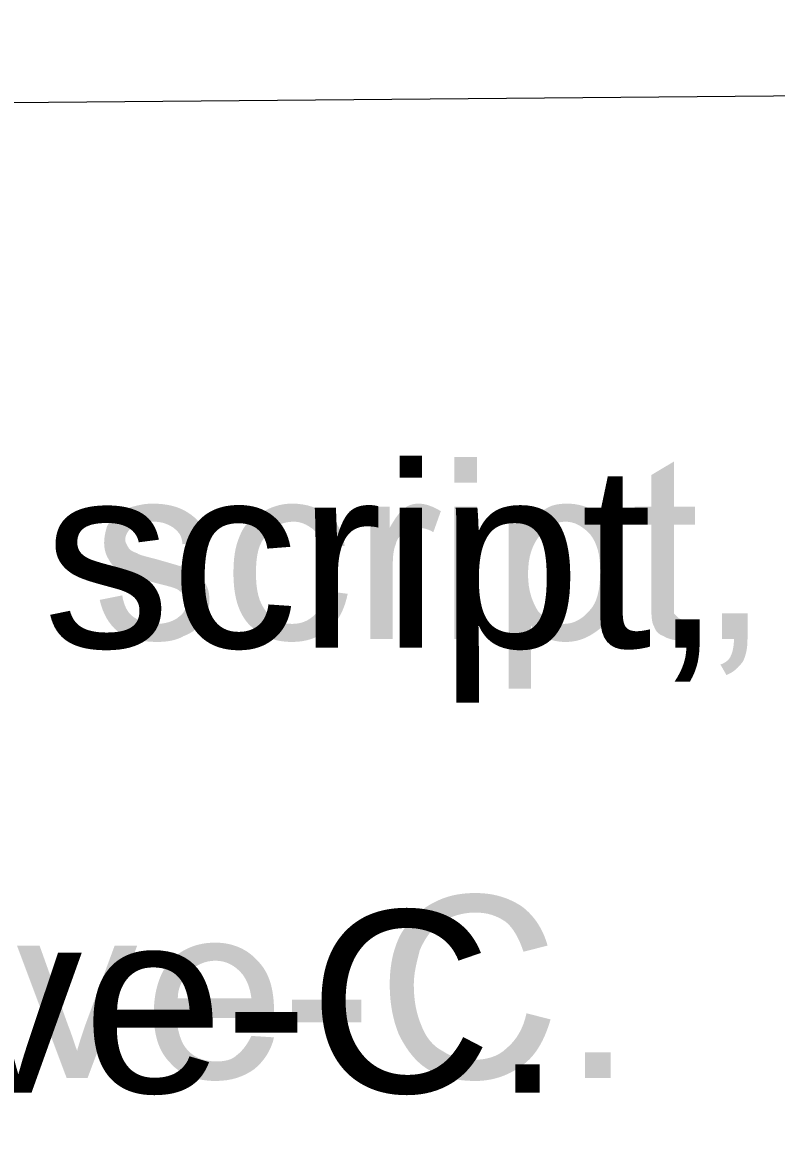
# Model space of a CAD drawing. Header units: millimetres. Extents: x 25 to 207, y 36 to 227.
# Drawn here: x 106.52 to 114.83, y 194.15 to 206.54 of the extents above; entities that cross this region are included whole.
import ezdxf

# ---------------------------------------------------------------- set-up
doc = ezdxf.new("R2010")
doc.units = ezdxf.units.MM
doc.header["$MEASUREMENT"] = 0
doc.layers.get('0').update_dxf_attribs({"linetype": 'CONTINUOUS'})
doc.styles.add('Arial$001', font='arial.ttf', dxfattribs={"height": 2.376})

msp = doc.modelspace()

# ---------------------------------------------------------------- hatches: boundary and pattern name
at = {"true_color": 0x000007}
h = msp.add_hatch(color=0, dxfattribs=at)
edge = h.paths.add_edge_path()
edge.add_line((107.374, 200.181), (107.622, 200.231))
edge.add_spline(control_points=[(107.622, 200.231), (107.639, 200.132), (107.672, 200.049), (107.738, 199.999), (107.738, 199.999), (107.804, 199.95), (107.887, 199.917), (108.003, 199.917), (108.003, 199.917), (108.102, 199.917), (108.201, 199.95), (108.251, 199.999), (108.251, 199.999), (108.301, 200.033), (108.334, 200.099), (108.334, 200.148), (108.334, 200.148), (108.334, 200.215), (108.301, 200.248), (108.251, 200.281), (108.251, 200.281), (108.218, 200.314), (108.135, 200.33), (108.003, 200.364), (108.003, 200.364), (107.821, 200.413), (107.705, 200.446), (107.639, 200.479), (107.639, 200.479), (107.556, 200.513), (107.506, 200.562), (107.473, 200.628), (107.473, 200.628), (107.44, 200.678), (107.423, 200.744), (107.423, 200.81), (107.423, 200.81), (107.423, 200.877), (107.44, 200.943), (107.456, 200.993), (107.456, 200.993), (107.49, 201.059), (107.539, 201.092), (107.589, 201.142), (107.589, 201.142), (107.622, 201.158), (107.672, 201.191), (107.738, 201.208), (107.738, 201.208), (107.804, 201.224), (107.87, 201.241), (107.953, 201.241), (107.953, 201.241), (108.069, 201.241), (108.168, 201.224), (108.251, 201.191), (108.251, 201.191), (108.334, 201.158), (108.4, 201.108), (108.45, 201.059), (108.45, 201.059), (108.483, 200.993), (108.516, 200.926), (108.532, 200.827)], knot_values=[0, 0, 0, 0, 0.015625, 0.015625, 0.015625, 0.015625, 0.03125, 0.03125, 0.03125, 0.03125, 0.046875, 0.046875, 0.046875, 0.046875, 0.0625, 0.0625, 0.0625, 0.0625, 0.078125, 0.078125, 0.078125, 0.078125, 0.09375, 0.09375, 0.09375, 0.09375, 0.109375, 0.109375, 0.109375, 0.109375, 0.125, 0.125, 0.125, 0.125, 0.140625, 0.140625, 0.140625, 0.140625, 0.15625, 0.15625, 0.15625, 0.15625, 0.171875, 0.171875, 0.171875, 0.171875, 0.1875, 0.1875, 0.1875, 0.1875, 0.203125, 0.203125, 0.203125, 0.203125, 0.21875, 0.21875, 0.21875, 0.21875, 0.234375, 0.234375, 0.234375, 0.234375, 1, 1, 1, 1], degree=3, periodic=0)
edge.add_line((108.532, 200.827), (108.284, 200.794))
edge.add_spline(control_points=[(108.284, 200.794), (108.284, 200.877), (108.251, 200.926), (108.185, 200.976), (108.185, 200.976), (108.135, 201.009), (108.069, 201.042), (107.97, 201.042), (107.97, 201.042), (107.854, 201.042), (107.771, 201.009), (107.721, 200.976), (107.721, 200.976), (107.688, 200.943), (107.655, 200.893), (107.655, 200.844), (107.655, 200.844), (107.655, 200.81), (107.672, 200.794), (107.688, 200.761), (107.688, 200.761), (107.705, 200.728), (107.738, 200.711), (107.787, 200.695), (107.787, 200.695), (107.804, 200.678), (107.87, 200.662), (108.003, 200.628), (108.003, 200.628), (108.168, 200.579), (108.301, 200.546), (108.367, 200.513), (108.367, 200.513), (108.433, 200.496), (108.483, 200.446), (108.516, 200.397), (108.516, 200.397), (108.565, 200.33), (108.582, 200.264), (108.582, 200.181), (108.582, 200.181), (108.582, 200.099), (108.565, 200.016), (108.516, 199.95), (108.516, 199.95), (108.466, 199.884), (108.4, 199.817), (108.301, 199.784), (108.301, 199.784), (108.218, 199.735), (108.119, 199.718), (108.003, 199.718), (108.003, 199.718), (107.804, 199.718), (107.672, 199.768), (107.572, 199.834), (107.572, 199.834), (107.473, 199.917), (107.407, 200.033), (107.374, 200.181)], knot_values=[0, 0, 0, 0, 0.016667, 0.016667, 0.016667, 0.016667, 0.033333, 0.033333, 0.033333, 0.033333, 0.05, 0.05, 0.05, 0.05, 0.066667, 0.066667, 0.066667, 0.066667, 0.083333, 0.083333, 0.083333, 0.083333, 0.1, 0.1, 0.1, 0.1, 0.116667, 0.116667, 0.116667, 0.116667, 0.133333, 0.133333, 0.133333, 0.133333, 0.15, 0.15, 0.15, 0.15, 0.166667, 0.166667, 0.166667, 0.166667, 0.183333, 0.183333, 0.183333, 0.183333, 0.2, 0.2, 0.2, 0.2, 0.216667, 0.216667, 0.216667, 0.216667, 0.233333, 0.233333, 0.233333, 0.233333, 1, 1, 1, 1], degree=3, periodic=0)
edge = h.paths.add_edge_path()
edge.add_line((109.857, 200.281), (110.105, 200.248))
edge.add_spline(control_points=[(110.105, 200.248), (110.072, 200.082), (110.005, 199.95), (109.906, 199.867), (109.906, 199.867), (109.79, 199.768), (109.658, 199.718), (109.492, 199.718), (109.492, 199.718), (109.294, 199.718), (109.145, 199.784), (109.012, 199.917), (109.012, 199.917), (108.896, 200.049), (108.847, 200.231), (108.847, 200.479), (108.847, 200.479), (108.847, 200.628), (108.863, 200.761), (108.913, 200.877), (108.913, 200.877), (108.963, 201.009), (109.045, 201.092), (109.161, 201.142), (109.161, 201.142), (109.261, 201.208), (109.376, 201.241), (109.492, 201.241), (109.492, 201.241), (109.658, 201.241), (109.79, 201.191), (109.89, 201.108), (109.89, 201.108), (109.989, 201.042), (110.055, 200.926), (110.072, 200.777)], knot_values=[0, 0, 0, 0, 0.027778, 0.027778, 0.027778, 0.027778, 0.055556, 0.055556, 0.055556, 0.055556, 0.083333, 0.083333, 0.083333, 0.083333, 0.111111, 0.111111, 0.111111, 0.111111, 0.138889, 0.138889, 0.138889, 0.138889, 0.166667, 0.166667, 0.166667, 0.166667, 0.194444, 0.194444, 0.194444, 0.194444, 0.222222, 0.222222, 0.222222, 0.222222, 1, 1, 1, 1], degree=3, periodic=0)
edge.add_line((110.072, 200.777), (109.84, 200.744))
edge.add_spline(control_points=[(109.84, 200.744), (109.823, 200.844), (109.774, 200.91), (109.724, 200.959), (109.724, 200.959), (109.658, 201.009), (109.592, 201.042), (109.509, 201.042), (109.509, 201.042), (109.393, 201.042), (109.277, 200.993), (109.211, 200.893), (109.211, 200.893), (109.128, 200.81), (109.095, 200.678), (109.095, 200.479), (109.095, 200.479), (109.095, 200.281), (109.128, 200.148), (109.211, 200.049), (109.211, 200.049), (109.277, 199.966), (109.376, 199.917), (109.492, 199.917), (109.492, 199.917), (109.592, 199.917), (109.674, 199.95), (109.741, 200.016), (109.741, 200.016), (109.807, 200.066), (109.84, 200.165), (109.857, 200.281)], knot_values=[0, 0, 0, 0, 0.03125, 0.03125, 0.03125, 0.03125, 0.0625, 0.0625, 0.0625, 0.0625, 0.09375, 0.09375, 0.09375, 0.09375, 0.125, 0.125, 0.125, 0.125, 0.15625, 0.15625, 0.15625, 0.15625, 0.1875, 0.1875, 0.1875, 0.1875, 0.21875, 0.21875, 0.21875, 0.21875, 1, 1, 1, 1], degree=3, periodic=0)
edge = h.paths.add_edge_path()
edge.add_line((110.353, 199.751), (110.353, 201.208))
edge.add_line((110.353, 201.208), (110.568, 201.208))
edge.add_line((110.568, 201.208), (110.568, 200.976))
edge.add_spline(control_points=[(110.568, 200.976), (110.634, 201.092), (110.684, 201.158), (110.734, 201.191), (110.734, 201.191), (110.767, 201.224), (110.833, 201.241), (110.883, 201.241), (110.883, 201.241), (110.965, 201.241), (111.048, 201.208), (111.131, 201.158)], knot_values=[0, 0, 0, 0, 0.083333, 0.083333, 0.083333, 0.083333, 0.166667, 0.166667, 0.166667, 0.166667, 1, 1, 1, 1], degree=3, periodic=0)
edge.add_line((111.131, 201.158), (111.048, 200.926))
edge.add_spline(control_points=[(111.048, 200.926), (110.999, 200.959), (110.932, 200.976), (110.866, 200.976), (110.866, 200.976), (110.817, 200.976), (110.767, 200.959), (110.734, 200.926), (110.734, 200.926), (110.684, 200.893), (110.651, 200.86), (110.634, 200.794), (110.634, 200.794), (110.601, 200.711), (110.601, 200.612), (110.601, 200.513)], knot_values=[0, 0, 0, 0, 0.0625, 0.0625, 0.0625, 0.0625, 0.125, 0.125, 0.125, 0.125, 0.1875, 0.1875, 0.1875, 0.1875, 1, 1, 1, 1], degree=3, periodic=0)
edge.add_line((110.601, 200.513), (110.601, 199.751))
edge.add_line((110.601, 199.751), (110.353, 199.751))
h.paths.add_polyline_path([(111.28, 201.473), (111.28, 201.754), (111.528, 201.754), (111.528, 201.473)])
h.paths.add_polyline_path([(111.28, 199.751), (111.28, 201.208), (111.528, 201.208), (111.528, 199.751)])
edge = h.paths.add_edge_path()
edge.add_line((111.876, 199.205), (111.876, 201.208))
edge.add_line((111.876, 201.208), (112.108, 201.208))
edge.add_line((112.108, 201.208), (112.108, 201.009))
edge.add_spline(control_points=[(112.108, 201.009), (112.157, 201.092), (112.207, 201.142), (112.273, 201.175), (112.273, 201.175), (112.339, 201.224), (112.422, 201.241), (112.521, 201.241), (112.521, 201.241), (112.637, 201.241), (112.753, 201.208), (112.852, 201.142), (112.852, 201.142), (112.935, 201.075), (113.018, 200.993), (113.068, 200.877), (113.068, 200.877), (113.117, 200.761), (113.134, 200.628), (113.134, 200.496), (113.134, 200.496), (113.134, 200.347), (113.101, 200.215), (113.051, 200.082), (113.051, 200.082), (113.001, 199.966), (112.919, 199.884), (112.819, 199.817), (112.819, 199.817), (112.72, 199.751), (112.621, 199.718), (112.505, 199.718), (112.505, 199.718), (112.422, 199.718), (112.339, 199.735), (112.29, 199.768), (112.29, 199.768), (112.223, 199.801), (112.157, 199.85), (112.124, 199.9)], knot_values=[0, 0, 0, 0, 0.025, 0.025, 0.025, 0.025, 0.05, 0.05, 0.05, 0.05, 0.075, 0.075, 0.075, 0.075, 0.1, 0.1, 0.1, 0.1, 0.125, 0.125, 0.125, 0.125, 0.15, 0.15, 0.15, 0.15, 0.175, 0.175, 0.175, 0.175, 0.2, 0.2, 0.2, 0.2, 0.225, 0.225, 0.225, 0.225, 1, 1, 1, 1], degree=3, periodic=0)
edge.add_line((112.124, 199.9), (112.124, 199.205))
edge.add_line((112.124, 199.205), (111.876, 199.205))
edge = h.paths.add_edge_path()
edge.add_spline(control_points=[(112.091, 200.463), (112.091, 200.281), (112.141, 200.148), (112.207, 200.049), (112.207, 200.049), (112.29, 199.966), (112.372, 199.917), (112.488, 199.917), (112.488, 199.917), (112.588, 199.917), (112.687, 199.966), (112.77, 200.066), (112.77, 200.066), (112.852, 200.148), (112.886, 200.297), (112.886, 200.496), (112.886, 200.496), (112.886, 200.678), (112.852, 200.81), (112.77, 200.91), (112.77, 200.91), (112.687, 200.993), (112.604, 201.042), (112.505, 201.042), (112.505, 201.042), (112.389, 201.042), (112.306, 200.993), (112.223, 200.893), (112.223, 200.893), (112.141, 200.794), (112.091, 200.662), (112.091, 200.463)], knot_values=[0, 0, 0, 0, 0.03125, 0.03125, 0.03125, 0.03125, 0.0625, 0.0625, 0.0625, 0.0625, 0.09375, 0.09375, 0.09375, 0.09375, 0.125, 0.125, 0.125, 0.125, 0.15625, 0.15625, 0.15625, 0.15625, 0.1875, 0.1875, 0.1875, 0.1875, 0.21875, 0.21875, 0.21875, 0.21875, 1, 1, 1, 1], degree=3, periodic=0)
edge = h.paths.add_edge_path()
edge.add_line((113.928, 199.966), (113.978, 199.751))
edge.add_spline(control_points=[(113.978, 199.751), (113.895, 199.735), (113.846, 199.735), (113.779, 199.735), (113.779, 199.735), (113.697, 199.735), (113.63, 199.751), (113.581, 199.784), (113.581, 199.784), (113.531, 199.801), (113.498, 199.834), (113.481, 199.884), (113.481, 199.884), (113.448, 199.933), (113.448, 200.033), (113.448, 200.181)], knot_values=[0, 0, 0, 0, 0.0625, 0.0625, 0.0625, 0.0625, 0.125, 0.125, 0.125, 0.125, 0.1875, 0.1875, 0.1875, 0.1875, 1, 1, 1, 1], degree=3, periodic=0)
edge.add_line((113.448, 200.181), (113.448, 201.009))
edge.add_line((113.448, 201.009), (113.266, 201.009))
edge.add_line((113.266, 201.009), (113.266, 201.208))
edge.add_line((113.266, 201.208), (113.448, 201.208))
edge.add_line((113.448, 201.208), (113.448, 201.555))
edge.add_line((113.448, 201.555), (113.697, 201.704))
edge.add_line((113.697, 201.704), (113.697, 201.208))
edge.add_line((113.697, 201.208), (113.928, 201.208))
edge.add_line((113.928, 201.208), (113.928, 201.009))
edge.add_line((113.928, 201.009), (113.697, 201.009))
edge.add_line((113.697, 201.009), (113.697, 200.165))
edge.add_spline(control_points=[(113.697, 200.165), (113.697, 200.099), (113.697, 200.049), (113.697, 200.033), (113.697, 200.033), (113.713, 200.016), (113.73, 199.999), (113.746, 199.983), (113.746, 199.983), (113.763, 199.966), (113.796, 199.966), (113.829, 199.966), (113.829, 199.966), (113.862, 199.966), (113.895, 199.966), (113.928, 199.966)], knot_values=[0, 0, 0, 0, 0.0625, 0.0625, 0.0625, 0.0625, 0.125, 0.125, 0.125, 0.125, 0.1875, 0.1875, 0.1875, 0.1875, 1, 1, 1, 1], degree=3, periodic=0)
edge = h.paths.add_edge_path()
edge.add_line((114.226, 199.751), (114.226, 200.033))
edge.add_line((114.226, 200.033), (114.508, 200.033))
edge.add_line((114.508, 200.033), (114.508, 199.751))
edge.add_spline(control_points=[(114.508, 199.751), (114.508, 199.652), (114.491, 199.569), (114.458, 199.503), (114.458, 199.503), (114.408, 199.437), (114.359, 199.387), (114.276, 199.354)], knot_values=[0, 0, 0, 0, 0.125, 0.125, 0.125, 0.125, 1, 1, 1, 1], degree=3, periodic=0)
edge.add_line((114.276, 199.354), (114.21, 199.47))
edge.add_spline(control_points=[(114.21, 199.47), (114.259, 199.486), (114.309, 199.519), (114.326, 199.569), (114.326, 199.569), (114.342, 199.602), (114.359, 199.668), (114.359, 199.751)], knot_values=[0, 0, 0, 0, 0.125, 0.125, 0.125, 0.125, 1, 1, 1, 1], degree=3, periodic=0)
edge.add_line((114.359, 199.751), (114.226, 199.751))
h = msp.add_hatch(color=0, dxfattribs=at)
edge = h.paths.add_edge_path()
edge.add_spline(control_points=[(97.757, 195.894), (97.757, 196.226), (97.856, 196.49), (98.022, 196.672), (98.022, 196.672), (98.204, 196.871), (98.436, 196.954), (98.717, 196.954), (98.717, 196.954), (98.899, 196.954), (99.065, 196.921), (99.213, 196.821), (99.213, 196.821), (99.362, 196.739), (99.478, 196.623), (99.561, 196.457), (99.561, 196.457), (99.627, 196.308), (99.677, 196.126), (99.677, 195.928), (99.677, 195.928), (99.677, 195.712), (99.627, 195.53), (99.545, 195.381), (99.545, 195.381), (99.462, 195.216), (99.346, 195.1), (99.197, 195.017), (99.197, 195.017), (99.048, 194.934), (98.882, 194.885), (98.717, 194.885), (98.717, 194.885), (98.535, 194.885), (98.353, 194.934), (98.204, 195.017), (98.204, 195.017), (98.055, 195.117), (97.956, 195.232), (97.873, 195.398), (97.873, 195.398), (97.79, 195.563), (97.757, 195.729), (97.757, 195.894)], knot_values=[0, 0, 0, 0, 0.022727, 0.022727, 0.022727, 0.022727, 0.045455, 0.045455, 0.045455, 0.045455, 0.068182, 0.068182, 0.068182, 0.068182, 0.090909, 0.090909, 0.090909, 0.090909, 0.113636, 0.113636, 0.113636, 0.113636, 0.136364, 0.136364, 0.136364, 0.136364, 0.159091, 0.159091, 0.159091, 0.159091, 0.181818, 0.181818, 0.181818, 0.181818, 0.204545, 0.204545, 0.204545, 0.204545, 0.227273, 0.227273, 0.227273, 0.227273, 1, 1, 1, 1], degree=3, periodic=0)
edge = h.paths.add_edge_path()
edge.add_spline(control_points=[(98.038, 195.894), (98.038, 195.646), (98.104, 195.464), (98.22, 195.315), (98.22, 195.315), (98.353, 195.183), (98.518, 195.117), (98.717, 195.117), (98.717, 195.117), (98.916, 195.117), (99.081, 195.183), (99.213, 195.332), (99.213, 195.332), (99.329, 195.464), (99.396, 195.663), (99.396, 195.928), (99.396, 195.928), (99.396, 196.093), (99.379, 196.226), (99.313, 196.341), (99.313, 196.341), (99.263, 196.474), (99.18, 196.557), (99.081, 196.639), (99.081, 196.639), (98.965, 196.706), (98.849, 196.739), (98.717, 196.739), (98.717, 196.739), (98.535, 196.739), (98.369, 196.672), (98.237, 196.54), (98.237, 196.54), (98.104, 196.408), (98.038, 196.192), (98.038, 195.894)], knot_values=[0, 0, 0, 0, 0.027778, 0.027778, 0.027778, 0.027778, 0.055556, 0.055556, 0.055556, 0.055556, 0.083333, 0.083333, 0.083333, 0.083333, 0.111111, 0.111111, 0.111111, 0.111111, 0.138889, 0.138889, 0.138889, 0.138889, 0.166667, 0.166667, 0.166667, 0.166667, 0.194444, 0.194444, 0.194444, 0.194444, 0.222222, 0.222222, 0.222222, 0.222222, 1, 1, 1, 1], degree=3, periodic=0)
edge = h.paths.add_edge_path()
edge.add_line((100.322, 194.918), (100.091, 194.918))
edge.add_line((100.091, 194.918), (100.091, 196.921))
edge.add_line((100.091, 196.921), (100.339, 196.921))
edge.add_line((100.339, 196.921), (100.339, 196.209))
edge.add_spline(control_points=[(100.339, 196.209), (100.438, 196.341), (100.571, 196.408), (100.736, 196.408), (100.736, 196.408), (100.819, 196.408), (100.902, 196.391), (100.985, 196.358), (100.985, 196.358), (101.067, 196.308), (101.134, 196.259), (101.183, 196.192), (101.183, 196.192), (101.233, 196.143), (101.282, 196.06), (101.299, 195.961), (101.299, 195.961), (101.332, 195.878), (101.349, 195.779), (101.349, 195.663), (101.349, 195.663), (101.349, 195.414), (101.282, 195.232), (101.167, 195.1), (101.167, 195.1), (101.034, 194.951), (100.902, 194.885), (100.72, 194.885), (100.72, 194.885), (100.554, 194.885), (100.422, 194.968), (100.322, 195.1)], knot_values=[0, 0, 0, 0, 0.03125, 0.03125, 0.03125, 0.03125, 0.0625, 0.0625, 0.0625, 0.0625, 0.09375, 0.09375, 0.09375, 0.09375, 0.125, 0.125, 0.125, 0.125, 0.15625, 0.15625, 0.15625, 0.15625, 0.1875, 0.1875, 0.1875, 0.1875, 0.21875, 0.21875, 0.21875, 0.21875, 1, 1, 1, 1], degree=3, periodic=0)
edge.add_line((100.322, 195.1), (100.322, 194.918))
edge = h.paths.add_edge_path()
edge.add_spline(control_points=[(100.322, 195.663), (100.322, 195.481), (100.339, 195.365), (100.389, 195.282), (100.389, 195.282), (100.471, 195.15), (100.571, 195.1), (100.703, 195.1), (100.703, 195.1), (100.802, 195.1), (100.902, 195.133), (100.985, 195.232), (100.985, 195.232), (101.051, 195.332), (101.1, 195.464), (101.1, 195.646), (101.1, 195.646), (101.1, 195.845), (101.067, 195.977), (100.985, 196.06), (100.985, 196.06), (100.918, 196.159), (100.819, 196.209), (100.72, 196.209), (100.72, 196.209), (100.604, 196.209), (100.505, 196.159), (100.438, 196.06), (100.438, 196.06), (100.356, 195.977), (100.322, 195.828), (100.322, 195.663)], knot_values=[0, 0, 0, 0, 0.03125, 0.03125, 0.03125, 0.03125, 0.0625, 0.0625, 0.0625, 0.0625, 0.09375, 0.09375, 0.09375, 0.09375, 0.125, 0.125, 0.125, 0.125, 0.15625, 0.15625, 0.15625, 0.15625, 0.1875, 0.1875, 0.1875, 0.1875, 0.21875, 0.21875, 0.21875, 0.21875, 1, 1, 1, 1], degree=3, periodic=0)
h.paths.add_polyline_path([(101.614, 196.639), (101.614, 196.921), (101.862, 196.921), (101.862, 196.639)])
edge = h.paths.add_edge_path()
edge.add_line((101.299, 194.355), (101.349, 194.57))
edge.add_spline(control_points=[(101.349, 194.57), (101.398, 194.554), (101.431, 194.554), (101.465, 194.554), (101.465, 194.554), (101.514, 194.554), (101.547, 194.57), (101.58, 194.603), (101.58, 194.603), (101.597, 194.637), (101.614, 194.719), (101.614, 194.852)], knot_values=[0, 0, 0, 0, 0.083333, 0.083333, 0.083333, 0.083333, 0.166667, 0.166667, 0.166667, 0.166667, 1, 1, 1, 1], degree=3, periodic=0)
edge.add_line((101.614, 194.852), (101.614, 196.375))
edge.add_line((101.614, 196.375), (101.862, 196.375))
edge.add_line((101.862, 196.375), (101.862, 194.835))
edge.add_spline(control_points=[(101.862, 194.835), (101.862, 194.67), (101.845, 194.537), (101.796, 194.471), (101.796, 194.471), (101.729, 194.372), (101.63, 194.339), (101.498, 194.339), (101.498, 194.339), (101.431, 194.339), (101.365, 194.339), (101.299, 194.355)], knot_values=[0, 0, 0, 0, 0.083333, 0.083333, 0.083333, 0.083333, 0.166667, 0.166667, 0.166667, 0.166667, 1, 1, 1, 1], degree=3, periodic=0)
edge = h.paths.add_edge_path()
edge.add_line((103.285, 195.381), (103.534, 195.365))
edge.add_spline(control_points=[(103.534, 195.365), (103.5, 195.216), (103.418, 195.1), (103.318, 195.017), (103.318, 195.017), (103.203, 194.934), (103.07, 194.885), (102.905, 194.885), (102.905, 194.885), (102.689, 194.885), (102.524, 194.951), (102.391, 195.083), (102.391, 195.083), (102.276, 195.216), (102.209, 195.398), (102.209, 195.63), (102.209, 195.63), (102.209, 195.878), (102.276, 196.077), (102.391, 196.209), (102.391, 196.209), (102.524, 196.341), (102.689, 196.408), (102.888, 196.408), (102.888, 196.408), (103.087, 196.408), (103.236, 196.341), (103.368, 196.209), (103.368, 196.209), (103.484, 196.077), (103.55, 195.894), (103.55, 195.646), (103.55, 195.646), (103.55, 195.63), (103.55, 195.613), (103.55, 195.58)], knot_values=[0, 0, 0, 0, 0.027778, 0.027778, 0.027778, 0.027778, 0.055556, 0.055556, 0.055556, 0.055556, 0.083333, 0.083333, 0.083333, 0.083333, 0.111111, 0.111111, 0.111111, 0.111111, 0.138889, 0.138889, 0.138889, 0.138889, 0.166667, 0.166667, 0.166667, 0.166667, 0.194444, 0.194444, 0.194444, 0.194444, 0.222222, 0.222222, 0.222222, 0.222222, 1, 1, 1, 1], degree=3, periodic=0)
edge.add_line((103.55, 195.58), (102.458, 195.58))
edge.add_spline(control_points=[(102.458, 195.58), (102.474, 195.431), (102.524, 195.299), (102.607, 195.216), (102.607, 195.216), (102.673, 195.133), (102.789, 195.1), (102.905, 195.1), (102.905, 195.1), (102.987, 195.1), (103.07, 195.117), (103.136, 195.166), (103.136, 195.166), (103.203, 195.216), (103.252, 195.282), (103.285, 195.381)], knot_values=[0, 0, 0, 0, 0.0625, 0.0625, 0.0625, 0.0625, 0.125, 0.125, 0.125, 0.125, 0.1875, 0.1875, 0.1875, 0.1875, 1, 1, 1, 1], degree=3, periodic=0)
edge = h.paths.add_edge_path()
edge.add_line((102.474, 195.795), (103.285, 195.795))
edge.add_spline(control_points=[(103.285, 195.795), (103.269, 195.911), (103.252, 195.994), (103.186, 196.06), (103.186, 196.06), (103.12, 196.159), (103.02, 196.209), (102.888, 196.209), (102.888, 196.209), (102.772, 196.209), (102.689, 196.159), (102.607, 196.093), (102.607, 196.093), (102.524, 196.01), (102.491, 195.911), (102.474, 195.795)], knot_values=[0, 0, 0, 0, 0.0625, 0.0625, 0.0625, 0.0625, 0.125, 0.125, 0.125, 0.125, 0.1875, 0.1875, 0.1875, 0.1875, 1, 1, 1, 1], degree=3, periodic=0)
edge = h.paths.add_edge_path()
edge.add_line((104.758, 195.448), (105.007, 195.414))
edge.add_spline(control_points=[(105.007, 195.414), (104.974, 195.249), (104.907, 195.133), (104.808, 195.034), (104.808, 195.034), (104.692, 194.934), (104.56, 194.885), (104.394, 194.885), (104.394, 194.885), (104.196, 194.885), (104.047, 194.951), (103.914, 195.083), (103.914, 195.083), (103.798, 195.216), (103.732, 195.398), (103.732, 195.646), (103.732, 195.646), (103.732, 195.795), (103.765, 195.928), (103.815, 196.06), (103.815, 196.06), (103.865, 196.176), (103.947, 196.259), (104.063, 196.325), (104.063, 196.325), (104.163, 196.375), (104.278, 196.408), (104.394, 196.408), (104.394, 196.408), (104.56, 196.408), (104.692, 196.358), (104.792, 196.292), (104.792, 196.292), (104.891, 196.209), (104.957, 196.093), (104.974, 195.944)], knot_values=[0, 0, 0, 0, 0.027778, 0.027778, 0.027778, 0.027778, 0.055556, 0.055556, 0.055556, 0.055556, 0.083333, 0.083333, 0.083333, 0.083333, 0.111111, 0.111111, 0.111111, 0.111111, 0.138889, 0.138889, 0.138889, 0.138889, 0.166667, 0.166667, 0.166667, 0.166667, 0.194444, 0.194444, 0.194444, 0.194444, 0.222222, 0.222222, 0.222222, 0.222222, 1, 1, 1, 1], degree=3, periodic=0)
edge.add_line((104.974, 195.944), (104.742, 195.911))
edge.add_spline(control_points=[(104.742, 195.911), (104.725, 196.01), (104.676, 196.077), (104.626, 196.126), (104.626, 196.126), (104.56, 196.176), (104.494, 196.209), (104.411, 196.209), (104.411, 196.209), (104.295, 196.209), (104.179, 196.159), (104.113, 196.077), (104.113, 196.077), (104.03, 195.977), (103.997, 195.845), (103.997, 195.646), (103.997, 195.646), (103.997, 195.448), (104.03, 195.315), (104.113, 195.232), (104.113, 195.232), (104.179, 195.133), (104.278, 195.1), (104.394, 195.1), (104.394, 195.1), (104.494, 195.1), (104.576, 195.117), (104.643, 195.183), (104.643, 195.183), (104.709, 195.232), (104.742, 195.332), (104.758, 195.448)], knot_values=[0, 0, 0, 0, 0.03125, 0.03125, 0.03125, 0.03125, 0.0625, 0.0625, 0.0625, 0.0625, 0.09375, 0.09375, 0.09375, 0.09375, 0.125, 0.125, 0.125, 0.125, 0.15625, 0.15625, 0.15625, 0.15625, 0.1875, 0.1875, 0.1875, 0.1875, 0.21875, 0.21875, 0.21875, 0.21875, 1, 1, 1, 1], degree=3, periodic=0)
edge = h.paths.add_edge_path()
edge.add_line((105.785, 195.15), (105.818, 194.918))
edge.add_spline(control_points=[(105.818, 194.918), (105.752, 194.918), (105.702, 194.901), (105.636, 194.901), (105.636, 194.901), (105.553, 194.901), (105.487, 194.918), (105.437, 194.951), (105.437, 194.951), (105.387, 194.968), (105.354, 195.017), (105.321, 195.05), (105.321, 195.05), (105.305, 195.1), (105.305, 195.199), (105.305, 195.348)], knot_values=[0, 0, 0, 0, 0.0625, 0.0625, 0.0625, 0.0625, 0.125, 0.125, 0.125, 0.125, 0.1875, 0.1875, 0.1875, 0.1875, 1, 1, 1, 1], degree=3, periodic=0)
edge.add_line((105.305, 195.348), (105.305, 196.176))
edge.add_line((105.305, 196.176), (105.123, 196.176))
edge.add_line((105.123, 196.176), (105.123, 196.375))
edge.add_line((105.123, 196.375), (105.305, 196.375))
edge.add_line((105.305, 196.375), (105.305, 196.739))
edge.add_line((105.305, 196.739), (105.536, 196.888))
edge.add_line((105.536, 196.888), (105.536, 196.375))
edge.add_line((105.536, 196.375), (105.785, 196.375))
edge.add_line((105.785, 196.375), (105.785, 196.176))
edge.add_line((105.785, 196.176), (105.536, 196.176))
edge.add_line((105.536, 196.176), (105.536, 195.332))
edge.add_spline(control_points=[(105.536, 195.332), (105.536, 195.266), (105.553, 195.216), (105.553, 195.199), (105.553, 195.199), (105.57, 195.183), (105.586, 195.166), (105.603, 195.15), (105.603, 195.15), (105.619, 195.133), (105.652, 195.133), (105.685, 195.133), (105.685, 195.133), (105.702, 195.133), (105.752, 195.133), (105.785, 195.15)], knot_values=[0, 0, 0, 0, 0.0625, 0.0625, 0.0625, 0.0625, 0.125, 0.125, 0.125, 0.125, 0.1875, 0.1875, 0.1875, 0.1875, 1, 1, 1, 1], degree=3, periodic=0)
h.paths.add_polyline_path([(106.016, 196.639), (106.016, 196.921), (106.265, 196.921), (106.265, 196.639)])
h.paths.add_polyline_path([(106.016, 194.918), (106.016, 196.375), (106.265, 196.375), (106.265, 194.918)])
edge = h.paths.add_edge_path()
edge.add_line((107.01, 194.918), (106.463, 196.375))
edge.add_line((106.463, 196.375), (106.712, 196.375))
edge.add_line((106.712, 196.375), (107.026, 195.497))
edge.add_spline(control_points=[(107.026, 195.497), (107.059, 195.414), (107.092, 195.315), (107.125, 195.216), (107.125, 195.216), (107.142, 195.282), (107.175, 195.381), (107.208, 195.481)], knot_values=[0, 0, 0, 0, 0.125, 0.125, 0.125, 0.125, 1, 1, 1, 1], degree=3, periodic=0)
edge.add_line((107.208, 195.481), (107.539, 196.375))
edge.add_line((107.539, 196.375), (107.787, 196.375))
edge.add_line((107.787, 196.375), (107.241, 194.918))
edge.add_line((107.241, 194.918), (107.01, 194.918))
edge = h.paths.add_edge_path()
edge.add_line((109.045, 195.381), (109.294, 195.365))
edge.add_spline(control_points=[(109.294, 195.365), (109.261, 195.216), (109.178, 195.1), (109.079, 195.017), (109.079, 195.017), (108.963, 194.934), (108.83, 194.885), (108.648, 194.885), (108.648, 194.885), (108.45, 194.885), (108.267, 194.951), (108.152, 195.083), (108.152, 195.083), (108.019, 195.216), (107.97, 195.398), (107.97, 195.63), (107.97, 195.63), (107.97, 195.878), (108.036, 196.077), (108.152, 196.209), (108.152, 196.209), (108.284, 196.341), (108.45, 196.408), (108.648, 196.408), (108.648, 196.408), (108.83, 196.408), (108.996, 196.341), (109.112, 196.209), (109.112, 196.209), (109.244, 196.077), (109.294, 195.894), (109.294, 195.646), (109.294, 195.646), (109.294, 195.63), (109.294, 195.613), (109.294, 195.58)], knot_values=[0, 0, 0, 0, 0.027778, 0.027778, 0.027778, 0.027778, 0.055556, 0.055556, 0.055556, 0.055556, 0.083333, 0.083333, 0.083333, 0.083333, 0.111111, 0.111111, 0.111111, 0.111111, 0.138889, 0.138889, 0.138889, 0.138889, 0.166667, 0.166667, 0.166667, 0.166667, 0.194444, 0.194444, 0.194444, 0.194444, 0.222222, 0.222222, 0.222222, 0.222222, 1, 1, 1, 1], degree=3, periodic=0)
edge.add_line((109.294, 195.58), (108.218, 195.58))
edge.add_spline(control_points=[(108.218, 195.58), (108.234, 195.431), (108.267, 195.299), (108.35, 195.216), (108.35, 195.216), (108.433, 195.133), (108.532, 195.1), (108.665, 195.1), (108.665, 195.1), (108.748, 195.1), (108.83, 195.117), (108.88, 195.166), (108.88, 195.166), (108.946, 195.216), (108.996, 195.282), (109.045, 195.381)], knot_values=[0, 0, 0, 0, 0.0625, 0.0625, 0.0625, 0.0625, 0.125, 0.125, 0.125, 0.125, 0.1875, 0.1875, 0.1875, 0.1875, 1, 1, 1, 1], degree=3, periodic=0)
edge = h.paths.add_edge_path()
edge.add_line((108.234, 195.795), (109.045, 195.795))
edge.add_spline(control_points=[(109.045, 195.795), (109.029, 195.911), (108.996, 195.994), (108.946, 196.06), (108.946, 196.06), (108.863, 196.159), (108.764, 196.209), (108.648, 196.209), (108.648, 196.209), (108.532, 196.209), (108.433, 196.159), (108.367, 196.093), (108.367, 196.093), (108.284, 196.01), (108.234, 195.911), (108.234, 195.795)], knot_values=[0, 0, 0, 0, 0.0625, 0.0625, 0.0625, 0.0625, 0.125, 0.125, 0.125, 0.125, 0.1875, 0.1875, 0.1875, 0.1875, 1, 1, 1, 1], degree=3, periodic=0)
h = msp.add_hatch(color=0, dxfattribs=at)
edge = h.paths.add_edge_path()
edge.add_line((112.074, 195.63), (112.339, 195.563))
edge.add_spline(control_points=[(112.339, 195.563), (112.273, 195.332), (112.174, 195.166), (112.041, 195.067), (112.041, 195.067), (111.892, 194.951), (111.71, 194.885), (111.512, 194.885), (111.512, 194.885), (111.297, 194.885), (111.114, 194.934), (110.982, 195.017), (110.982, 195.017), (110.85, 195.1), (110.75, 195.232), (110.668, 195.398), (110.668, 195.398), (110.601, 195.563), (110.568, 195.746), (110.568, 195.944), (110.568, 195.944), (110.568, 196.143), (110.601, 196.325), (110.684, 196.49), (110.684, 196.49), (110.767, 196.639), (110.883, 196.755), (111.032, 196.838), (111.032, 196.838), (111.181, 196.921), (111.33, 196.954), (111.512, 196.954), (111.512, 196.954), (111.71, 196.954), (111.876, 196.904), (112.025, 196.805), (112.025, 196.805), (112.157, 196.706), (112.257, 196.557), (112.306, 196.375)], knot_values=[0, 0, 0, 0, 0.025, 0.025, 0.025, 0.025, 0.05, 0.05, 0.05, 0.05, 0.075, 0.075, 0.075, 0.075, 0.1, 0.1, 0.1, 0.1, 0.125, 0.125, 0.125, 0.125, 0.15, 0.15, 0.15, 0.15, 0.175, 0.175, 0.175, 0.175, 0.2, 0.2, 0.2, 0.2, 0.225, 0.225, 0.225, 0.225, 1, 1, 1, 1], degree=3, periodic=0)
edge.add_line((112.306, 196.375), (112.041, 196.308))
edge.add_spline(control_points=[(112.041, 196.308), (111.992, 196.457), (111.926, 196.573), (111.843, 196.639), (111.843, 196.639), (111.743, 196.706), (111.644, 196.739), (111.512, 196.739), (111.512, 196.739), (111.346, 196.739), (111.23, 196.689), (111.114, 196.623), (111.114, 196.623), (111.015, 196.54), (110.949, 196.441), (110.899, 196.325), (110.899, 196.325), (110.866, 196.192), (110.833, 196.077), (110.833, 195.944), (110.833, 195.944), (110.833, 195.762), (110.866, 195.613), (110.916, 195.497), (110.916, 195.497), (110.965, 195.365), (111.048, 195.266), (111.148, 195.216), (111.148, 195.216), (111.247, 195.15), (111.363, 195.117), (111.479, 195.117), (111.479, 195.117), (111.628, 195.117), (111.76, 195.15), (111.859, 195.249), (111.859, 195.249), (111.959, 195.332), (112.041, 195.464), (112.074, 195.63)], knot_values=[0, 0, 0, 0, 0.025, 0.025, 0.025, 0.025, 0.05, 0.05, 0.05, 0.05, 0.075, 0.075, 0.075, 0.075, 0.1, 0.1, 0.1, 0.1, 0.125, 0.125, 0.125, 0.125, 0.15, 0.15, 0.15, 0.15, 0.175, 0.175, 0.175, 0.175, 0.2, 0.2, 0.2, 0.2, 0.225, 0.225, 0.225, 0.225, 1, 1, 1, 1], degree=3, periodic=0)
h.paths.add_polyline_path([(112.72, 194.918), (112.72, 195.199), (113.001, 195.199), (113.001, 194.918)])
msp.add_hatch(color=0, dxfattribs=at).paths.add_polyline_path([(109.492, 195.53), (109.492, 195.779), (110.254, 195.779), (110.254, 195.53)])

# ---------------------------------------------------------------- linework, layer by layer
at = {"color": 0, "linetype": 'Continuous', "lineweight": 15, "true_color": 0xbdd7ee}
msp.add_lwpolyline([(25.292, 204.949), (207.233, 206.538), (207.233, 206.538)], dxfattribs=at)

# ---------------------------------------------------------------- texts
at = {"color": 0, "true_color": 0xffffff, "style": 'Arial$001'}
for s, height, p in [('• Angular, AngularJS, Angular material, AG Grid, Bootstrap, Java script, Typescript, JQuery. ', 2.00844, (25.308, 199.655)), ('•  .Net Core, MVC 5, Asp.Net Web Form, Windows Form, Objective-C. ', 2.0043, (25.308, 194.757))]:
    msp.add_text(s, height=height, dxfattribs=at).set_placement(p)

doc.saveas('drawing.dxf')
